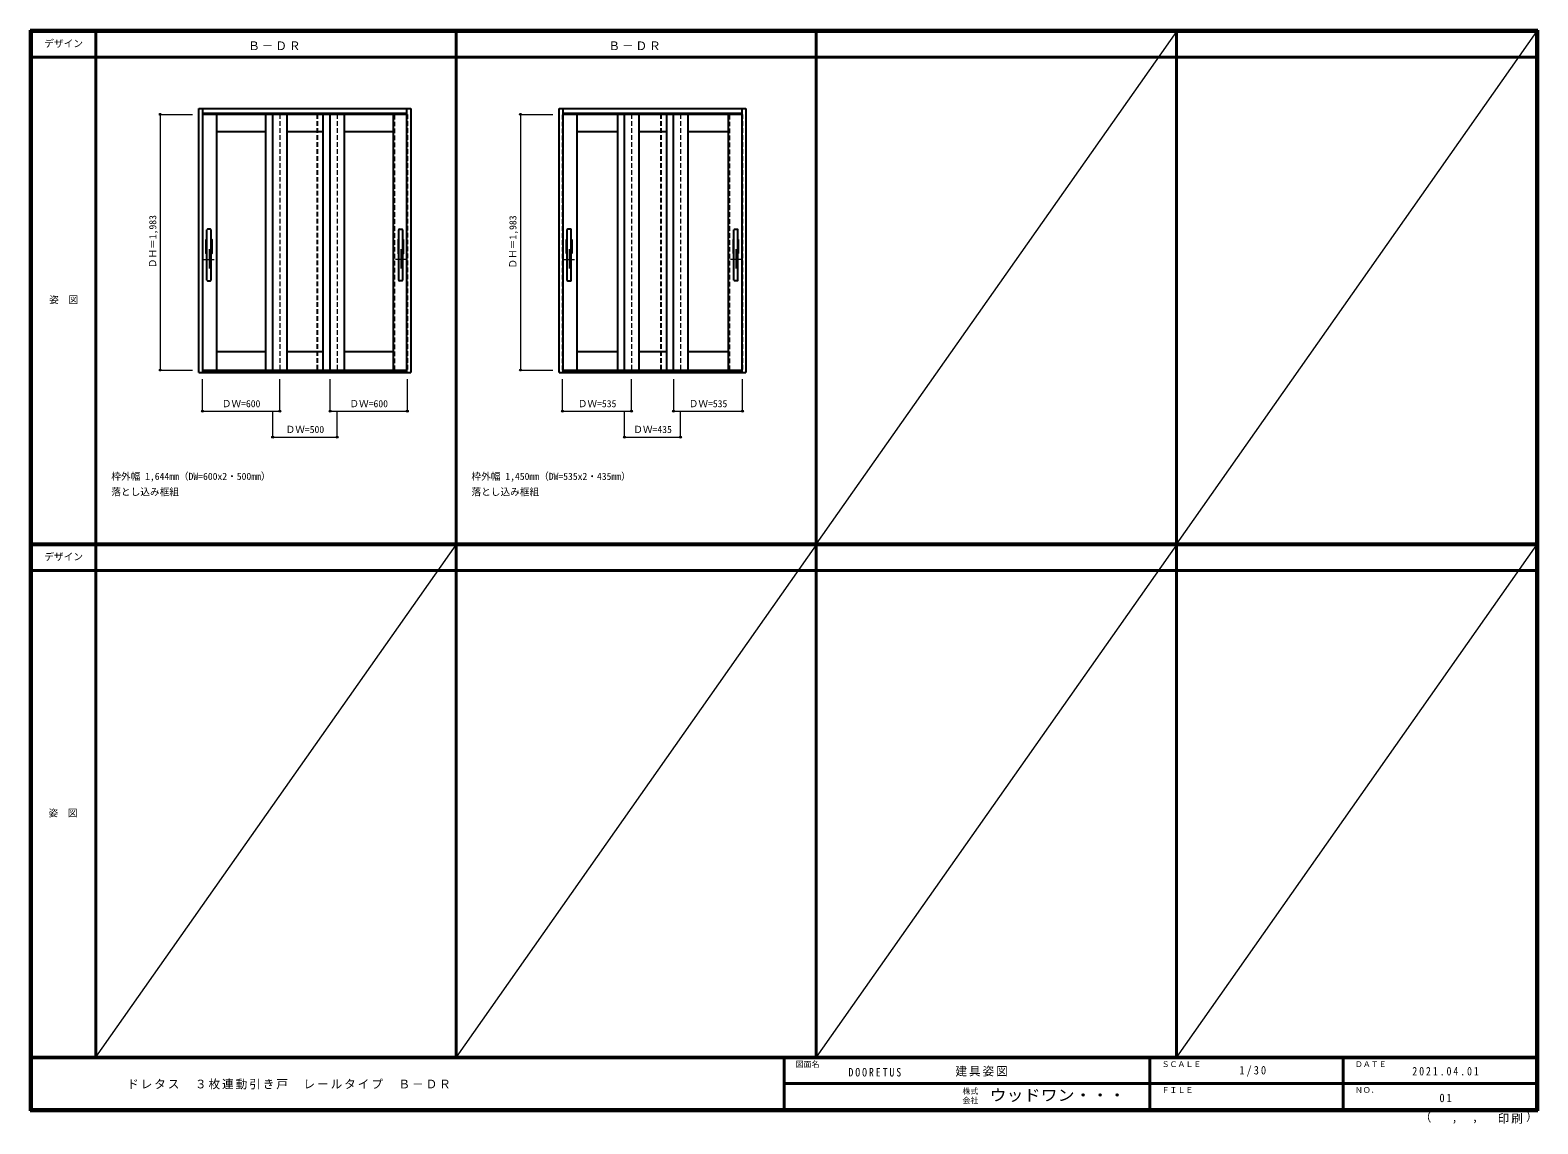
# Model space of a CAD drawing. Units: millimetres, scale not verified. Extents: x -6000 to 5700, y -4307 to 4175.
import ezdxf
from ezdxf.enums import TextEntityAlignment as Align

# ---------------------------------------------------------------- set-up
doc = ezdxf.new("R2010")
doc.units = ezdxf.units.MM
doc.header["$LTSCALE"] = 30
doc.header["$PDMODE"] = 32
doc.header["$PDSIZE"] = 15
doc.linetypes.add('CHAIN1', pattern=[8, 5, -1, 1, -1])
doc.linetypes.add('DASHED1', pattern=[1.8, 1.2, -0.6])
for name, color, linetype, lineweight in [('0-1_通り芯', 4, 'CHAIN1', 9), ('0-2_扉', 4, 'DASHED1', 9), ('0-3_仕上げ', 3, 'Continuous', 25), ('0-4_枠', 3, 'Continuous', 25), ('0-B_寸法', 7, 'Continuous', 9), ('0-D_ﾊﾞｰ引き手', 3, 'Continuous', 25), ('F-1_枠', 6, 'Continuous', 40), ('F-A_文字', 7, 'Continuous', 18)]:
    doc.layers.add(name, color=color, linetype=linetype, lineweight=lineweight)
doc.layers.add('0-A_文字', color=7, linetype='Continuous')
doc.styles.add('ＭＳ ゴシック', font='')
doc.styles.get('ＭＳ ゴシック').set_extended_font_data('MS Gothic')

msp = doc.modelspace()

# ---------------------------------------------------------------- linework, layer by layer
at = {"layer": '0-1_通り芯'}
for p, q in [((-4612, 2476.5), (-4612, 2314.5)), ((-3124, 2476.5), (-3124, 2314.5)), ((-1817, 2476.5), (-1817, 2314.5)), ((-523, 2476.5), (-523, 2314.5)), ((-4653, 2395.5), (-4571, 2395.5)), ((-3083, 2395.5), (-3165, 2395.5)), ((-1858, 2395.5), (-1776, 2395.5)), ((-482, 2395.5), (-564, 2395.5))]:
    msp.add_line(p, q, dxfattribs=at)
at = {"layer": '0-2_扉'}
for p, q in [((-4663, 1539.25), (-4663, 3522.25)), ((-4063, 3522.25), (-4063, 1539.25)), ((-3618, 3522.25), (-3618, 1539.25)), ((-3073, 3522.25), (-3076, 3522.25)), ((-3073, 3522.25), (-3073, 1539.25)), ((-1868, 1539.25), (-1868, 3522.25)), ((-1333, 3522.25), (-1333, 1539.25)), ((-952.5, 3522.25), (-952.5, 1539.25)), ((-472, 3522.25), (-475, 3522.25)), ((-472, 3522.25), (-472, 1539.25)), ((-4660, 1539.25), (-4663, 1539.25)), ((-4115, 1539.25), (-4118, 1539.25)), ((-3073, 1539.25), (-3076, 1539.25)), ((-1865, 1539.25), (-1868, 1539.25)), ((-1384.5, 1539.25), (-1387.5, 1539.25)), ((-472, 1539.25), (-475, 1539.25))]:
    msp.add_line(p, q, dxfattribs=at)
at = {"layer": '0-2_扉', "color": 3, "linetype": 'Continuous', "lineweight": 25}
for p, q in [((-3076, 3522.25), (-4663, 3522.25)), ((-4118, 1539.25), (-4118, 3522.25)), ((-3673, 1539.25), (-3673, 3522.25)), ((-475, 3522.25), (-1868, 3522.25)), ((-1387.5, 1539.25), (-1387.5, 3522.25)), ((-1007, 1539.25), (-1007, 3522.25)), ((-4660, 1539.25), (-3076, 1539.25)), ((-1865, 1539.25), (-475, 1539.25))]:
    msp.add_line(p, q, dxfattribs=at)
at = {"layer": '0-2_扉', "color": 3, "lineweight": 25}
for points in [[(-3773, 3522.25), (-3773, 1539.25), (-3173, 1539.25), (-3173, 3522.25)], [(-1107, 3522.25), (-1107, 1539.25), (-572, 1539.25), (-572, 3522.25)]]:
    msp.add_lwpolyline(points, close=True, dxfattribs=at)
at = {"layer": '0-3_仕上げ'}
for p, q in [((-4553, 3522.25), (-4553, 1539.25)), ((-4173, 3522.25), (-4173, 1539.25)), ((-4008, 3522.25), (-4008, 1539.25)), ((-3728, 3522.25), (-3728, 1539.25)), ((-3563, 3522.25), (-3563, 1539.25)), ((-3183, 3522.25), (-3183, 1539.25)), ((-1758, 3522.25), (-1758, 1539.25)), ((-1443, 3522.25), (-1443, 1539.25)), ((-1277.5, 3522.25), (-1277.5, 1539.25)), ((-1062.5, 3522.25), (-1062.5, 1539.25)), ((-897, 3522.25), (-897, 1539.25)), ((-582, 3522.25), (-582, 1539.25)), ((-4553, 3390.25), (-4173, 3390.25)), ((-4008, 3390.25), (-3728, 3390.25)), ((-3563, 3390.25), (-3183, 3390.25)), ((-1758, 3390.25), (-1443, 3390.25)), ((-1277.5, 3390.25), (-1062.5, 3390.25)), ((-897, 3390.25), (-582, 3390.25)), ((-4173, 1680.25), (-4553, 1680.25)), ((-3728, 1680.25), (-4008, 1680.25)), ((-3183, 1680.25), (-3563, 1680.25)), ((-1443, 1680.25), (-1758, 1680.25)), ((-1062.5, 1680.25), (-1277.5, 1680.25)), ((-582, 1680.25), (-897, 1680.25))]:
    msp.add_line(p, q, dxfattribs=at)
at = {"layer": '0-4_枠'}
for p, q in [((-4690, 1519.25), (-4690, 3566.25)), ((-4690, 3566.25), (-3046, 3566.25)), ((-4660, 1519.25), (-4660, 3566.25)), ((-4660, 3530.25), (-3076, 3530.25)), ((-3076, 1519.25), (-3076, 3566.25)), ((-3046, 3566.25), (-3046, 1519.25)), ((-1895, 1519.25), (-1895, 3566.25)), ((-1895, 3566.25), (-445, 3566.25)), ((-1865, 1519.25), (-1865, 3566.25)), ((-1865, 3530.25), (-475, 3530.25)), ((-475, 1519.25), (-475, 3566.25)), ((-445, 3566.25), (-445, 1519.25)), ((-4660, 1534.25), (-3076, 1534.25)), ((-1865, 1534.25), (-475, 1534.25)), ((-4690, 1519.25), (-4660, 1519.25)), ((-4660, 1519.25), (-3076, 1519.25)), ((-3076, 1519.25), (-3046, 1519.25)), ((-1895, 1519.25), (-1865, 1519.25)), ((-1865, 1519.25), (-475, 1519.25)), ((-475, 1519.25), (-445, 1519.25))]:
    msp.add_line(p, q, dxfattribs=at)
at = {"layer": '0-B_寸法', "color": 4}
for p, q in [((-4990, 3522.25), (-4740, 3522.25)), ((-4990, 3522.25), (-4990, 1539.25)), ((-2195, 3522.25), (-2195, 1539.25)), ((-2195, 3522.25), (-1945, 3522.25)), ((-4990, 1539.25), (-4740, 1539.25)), ((-2195, 1539.25), (-1945, 1539.25)), ((-4663, 1219.25), (-4663, 1469.25)), ((-3673, 1219.25), (-3673, 1469.25)), ((-3073, 1219.25), (-3073, 1469.25)), ((-1868, 1219.25), (-1868, 1469.25)), ((-1007, 1469.25), (-1007, 1219.25)), ((-472, 1219.25), (-472, 1469.25)), ((-4118, 1019.25), (-4118, 1219.25)), ((-3673, 1219.25), (-3073, 1219.25)), ((-3618, 1019.25), (-3618, 1219.25)), ((-1387.5, 1019.25), (-1387.5, 1219.25)), ((-1007, 1219.25), (-472, 1219.25)), ((-952.5, 1019.25), (-952.5, 1219.25)), ((-4118, 1019.25), (-3618, 1019.25)), ((-1387.5, 1019.25), (-952.5, 1019.25))]:
    msp.add_line(p, q, dxfattribs=at)
for points in [[(-4663, 1219.25), (-4063, 1219.25), (-4063, 1469.25)], [(-1868, 1219.25), (-1333, 1219.25), (-1333, 1469.25)]]:
    msp.add_lwpolyline(points, dxfattribs=at)
at = {"layer": '0-B_寸法'}
for p in [(-4990, 3522.25), (-2195, 3522.25), (-4990, 1539.25), (-2195, 1539.25), (-4663, 1219.25), (-4063, 1219.25), (-3673, 1219.25), (-3073, 1219.25), (-1868, 1219.25), (-1333, 1219.25), (-1007, 1219.25), (-472, 1219.25), (-4118, 1019.25), (-3618, 1019.25), (-1387.5, 1019.25), (-952.5, 1019.25)]:
    msp.add_point(p, dxfattribs=at)
at = {"layer": '0-D_ﾊﾞｰ引き手'}
for p, q in [((-4628, 2236.75), (-4628, 2626.75)), ((-4601, 2631.75), (-4623, 2631.75)), ((-4596, 2236.75), (-4596, 2626.75)), ((-3140, 2236.75), (-3140, 2626.75)), ((-3135, 2631.75), (-3113, 2631.75)), ((-3108, 2236.75), (-3108, 2626.75)), ((-1833, 2236.75), (-1833, 2626.75)), ((-1806, 2631.75), (-1828, 2631.75)), ((-1801, 2236.75), (-1801, 2626.75)), ((-539, 2236.75), (-539, 2626.75)), ((-534, 2631.75), (-512, 2631.75)), ((-507, 2236.75), (-507, 2626.75)), ((-4633, 2551.75), (-4628, 2551.75)), ((-3103, 2551.75), (-3108, 2551.75)), ((-1838, 2441.75), (-1838, 2551.75)), ((-1838, 2551.75), (-1833, 2551.75)), ((-1801, 2551.75), (-1796, 2551.75)), ((-1796, 2551.75), (-1796, 2441.75)), ((-544, 2551.75), (-544, 2441.75)), ((-539, 2551.75), (-544, 2551.75)), ((-502, 2551.75), (-507, 2551.75)), ((-502, 2441.75), (-502, 2551.75)), ((-1833, 2441.75), (-1838, 2441.75)), ((-1796, 2441.75), (-1801, 2441.75)), ((-544, 2441.75), (-539, 2441.75)), ((-507, 2441.75), (-502, 2441.75)), ((-4623, 2231.75), (-4601, 2231.75)), ((-3113, 2231.75), (-3135, 2231.75)), ((-1828, 2231.75), (-1806, 2231.75)), ((-512, 2231.75), (-534, 2231.75))]:
    msp.add_line(p, q, dxfattribs=at)
for points in [[(-4628, 2441.75), (-4633, 2441.75), (-4633, 2551.75)], [(-4596, 2551.75), (-4591, 2551.75), (-4591, 2441.75), (-4596, 2441.75)], [(-3140, 2551.75), (-3145, 2551.75), (-3145, 2441.75), (-3140, 2441.75)], [(-3108, 2441.75), (-3103, 2441.75), (-3103, 2551.75)]]:
    msp.add_lwpolyline(points, dxfattribs=at)
for centre, start, end in [((-4623, 2626.75), 90, 180), ((-4601, 2626.75), 0, 90), ((-3135, 2626.75), 90, 180), ((-3113, 2626.75), 0, 90), ((-1828, 2626.75), 90, 180), ((-1806, 2626.75), 0, 90), ((-534, 2626.75), 90, 180), ((-512, 2626.75), 0, 90), ((-4623, 2236.75), 180, 270), ((-4601, 2236.75), 270, 0), ((-3135, 2236.75), 180, 270), ((-3113, 2236.75), 270, 0), ((-1828, 2236.75), 180, 270), ((-1806, 2236.75), 270, 0), ((-534, 2236.75), 180, 270), ((-512, 2236.75), 270, 0)]:
    msp.add_arc(centre, 5, start, end, dxfattribs=at)
at = {"layer": 'F-1_枠'}
for p, q in [((-6000, 4175), (5700, 4175)), ((-6000, 4175), (-6000, -4205)), ((-6000, 4170), (5700, 4170)), ((-6000, 4165), (5700, 4165)), ((-5995, 4175), (-5995, -4205)), ((-5990, 4175), (-5990, -4205)), ((-5490, 4175), (-5490, -3790)), ((-2695, -3790), (-2695, 4175)), ((100, -3790), (100, 4175)), ((2895, -3790), (2895, 4175)), ((5690, 4175), (5690, -4205)), ((5695, 4175), (5695, -4205)), ((5700, 4175), (5700, -4205)), ((-6000, 3965), (5700, 3965)), ((-5990, 190.5), (5690, 190.5)), ((-5990, 187.5), (5690, 187.5)), ((-5990, 184.5), (5690, 184.5)), ((-5990, -15.5), (5690, -15.5)), ((5700, -3790), (-6000, -3790)), ((5700, -3795), (-6000, -3795)), ((-150, -3795), (-150, -4195)), ((2690, -3795), (2690, -4195)), ((4190, -3795), (4190, -4195)), ((-150, -3995), (5690, -3995.01)), ((5700, -4195), (-6000, -4195)), ((5700, -4200), (-6000, -4200)), ((5700, -4205), (-6000, -4205))]:
    msp.add_line(p, q, dxfattribs=at)
at = {"layer": 'F-A_文字'}
for p, q in [((2895, 4165), (100, 190.5)), ((5690, 4165), (2895, 190.5)), ((-5490, -3790), (-2695, 184.5)), ((100, 184.5), (-2695, -3790)), ((2895, 184.5), (100, -3790)), ((5690, 184.5), (2895, -3790))]:
    msp.add_line(p, q, dxfattribs=at)

# ---------------------------------------------------------------- texts
at = {"layer": '0-A_文字', "style": 'ＭＳ ゴシック'}
for s, p in [('枠外幅 1,644mm（DW=600x2・500mm）', (-5370, 670.5)), ('枠外幅 1,450mm（DW=535x2・435mm）', (-2575, 670.5)), ('落とし込み框組', (-5370, 550.5)), ('落とし込み框組', (-2575, 550.5))]:
    msp.add_text(s, height=54.99, dxfattribs=at).set_placement(p, align=Align.BOTTOM_LEFT)
at = {"layer": '0-A_文字', "char_height": 65.98, "attachment_point": 7, "style": 'ＭＳ ゴシック'}
for insert in [(-4307.5, 4020), (-1512.5, 4020)]:
    msp.add_mtext('\\T1.17;Ｂ－ＤＲ', dxfattribs=dict(at, insert=insert))
at = {"layer": '0-B_寸法', "style": 'ＭＳ ゴシック'}
for p in [(-5005, 2329), (-2210, 2326)]:
    msp.add_text('ＤＨ＝1,983', height=54.99, rotation=90, dxfattribs=at).set_placement(p, align=Align.BOTTOM_LEFT)
for s, p in [('ＤＷ=600', (-4513, 1234.25)), ('ＤＷ=600', (-3523, 1234.25)), ('ＤＷ=535', (-1750.5, 1234.25)), ('ＤＷ=535', (-889.5, 1234.25)), ('ＤＷ=500', (-4018, 1034.25)), ('ＤＷ=435', (-1320, 1034.25))]:
    msp.add_text(s, height=54.99, dxfattribs=at).set_placement(p, align=Align.BOTTOM_LEFT)
at = {"layer": 'F-A_文字', "style": 'ＭＳ ゴシック'}
for s, height, p in [('デザイン', 54.99, (-5890, 4027.5)), ('姿\u3000図', 54.99, (-5852.5, 2040.25)), ('デザイン', 54.99, (-5890, 47)), ('姿\u3000図', 54.99, (-5857.5, -1940.25)), ('図面名', 43.99, (-60, -3880)), ('ＳＣＡＬＥ', 43.99, (2780, -3880)), ('ＤＡＴＥ', 43.99, (4280, -3880)), ('株式', 43.99, (1235, -4089)), ('ＦＩＬＥ', 43.99, (2780, -4080)), ('ＮＯ．', 43.99, (4280, -4080)), ('会社', 43.99, (1235, -4161)), ('（', 65.98, (4784.03, -4308.31)), ('）', 65.98, (5608.4, -4304.13)), (',', 65.98, (5031.28, -4308.31)), (',', 65.98, (5190.2, -4305.53))]:
    msp.add_text(s, height=height, dxfattribs=at).set_placement(p, align=Align.BOTTOM_LEFT)
at = {"layer": 'F-A_文字', "style": 'ＭＳ ゴシック', "width": 1.1}
msp.add_text('ウッドワン・・・', height=87.98, dxfattribs=at).set_placement((1445, -4155), align=Align.BOTTOM_LEFT)
at = {"layer": 'F-A_文字', "char_height": 65.98, "attachment_point": 7, "style": 'ＭＳ ゴシック'}
for s, insert in [('\\T1.17;建具姿図', (1180.42, -3940)), ('\\T1.38;\\W0.9;1/30', (3383.75, -3940)), ('\\T1.17;ドレタス\u3000３枚連動引き戸\u3000レールタイプ\u3000Ｂ－ＤＲ', (-5247.55, -4040)), ('\\T1.39;\\W0.85;DOORETUS', (350, -3940.79)), ('\\T1.39;\\W0.85;2021.04.01', (4726.25, -3932.5)), ('\\T1.36;\\W0.9;01', (4936.25, -4140)), ('\\T1.17;印刷', (5388.15, -4306.92))]:
    msp.add_mtext(s, dxfattribs=dict(at, insert=insert))

doc.saveas('drawing.dxf')
